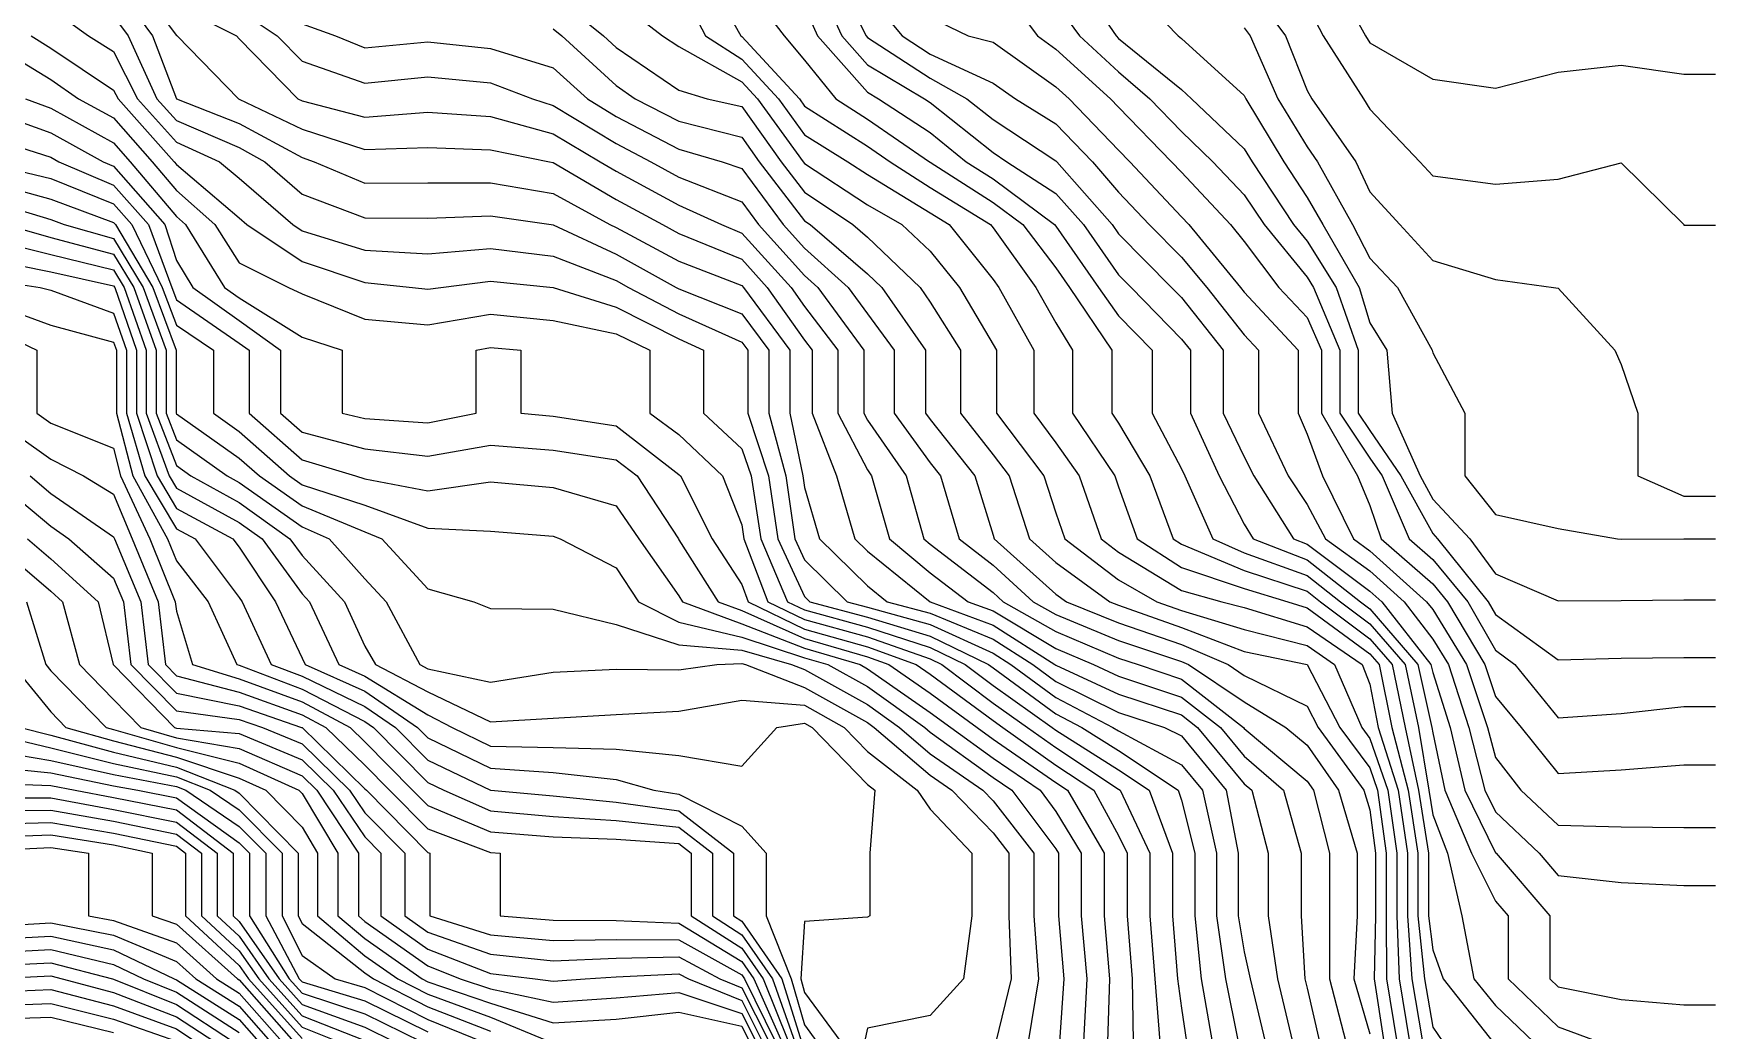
# Model space of a CAD drawing. Header units: metres. Extents: x 549046 to 549770, y 4180130 to 4180826.
# Drawn here: x 549527.7 to 549769.7, y 4180416.5 to 4180559.8 of the extents above; entities that cross this region are included whole.
import ezdxf

# ---------------------------------------------------------------- set-up
doc = ezdxf.new("R2010")
doc.units = ezdxf.units.M
doc.layers.add('CONTOURS', color=7, linetype='Continuous')
doc.layers.add('CONTOURS_INDEX', color=7, linetype='Continuous')

msp = doc.modelspace()

# ---------------------------------------------------------------- linework, layer by layer
at = {"layer": 'CONTOURS'}
for points in [[(549541.46, 4180568.54, 214), (549548.22, 4180559.55, 214), (549548.31, 4180559.5, 214), (549557.14, 4180550.46, 214), (549557.26, 4180550.41, 214), (549566.3, 4180546.1, 214), (549575.34, 4180543.15, 214), (549584.38, 4180543.44, 214), (549593.42, 4180543.14, 214), (549601.92, 4180541.41, 214), (549602.46, 4180541.31, 214), (549611.51, 4180536, 214), (549618.17, 4180532.37, 214), (549620.55, 4180531.1, 214), (549629.59, 4180527.38, 214), (549633.26, 4180523.33, 214), (549638.63, 4180515.72, 214), (549639.72, 4180514.29, 214), (549639.72, 4180505.25, 214), (549643.21, 4180496.21, 214), (549645.85, 4180487.16, 214), (549647.67, 4180485.37, 214), (549656.71, 4180478.12, 214), (549656.71, 4180478.12, 214), (549665.76, 4180474.77, 214), (549674.65, 4180469.08, 214), (549674.8, 4180468.98, 214), (549683.84, 4180464.8, 214), (549692.88, 4180461.84, 214), (549695.19, 4180460.04, 214), (549701.92, 4180451.94, 214), (549703, 4180451, 214), (549705.35, 4180441.96, 214), (549705.35, 4180432.92, 214), (549706.7, 4180423.87, 214), (549708.87, 4180414.83, 214)], [(549624.36, 4180568.54, 198), (549629.44, 4180559.5, 198), (549629.59, 4180559.4, 198), (549637.88, 4180550.46, 198), (549638.63, 4180549.42, 198), (549647.67, 4180543.65, 198), (549650.94, 4180541.41, 198), (549656.71, 4180537.7, 198), (549665.38, 4180532.37, 198), (549665.76, 4180531.9, 198), (549671.94, 4180523.33, 198), (549674.8, 4180518.26, 198), (549677.18, 4180514.29, 198), (549677.18, 4180505.25, 198), (549683.3, 4180496.21, 198), (549683.84, 4180494.67, 198), (549686.51, 4180487.16, 198), (549692.88, 4180483.06, 198), (549701.92, 4180480.01, 198), (549708.2, 4180478.12, 198), (549710.96, 4180477.24, 198), (549720.01, 4180470.62, 198), (549721.34, 4180469.08, 198), (549723.14, 4180460.04, 198), (549725.53, 4180451, 198), (549726.92, 4180441.96, 198), (549726.92, 4180432.92, 198), (549727.85, 4180423.87, 198), (549729.05, 4180416.92, 198), (549730.49, 4180414.83, 198)], [(549639.84, 4180568.54, 192), (549644, 4180559.5, 192), (549647.67, 4180555.36, 192), (549655.9, 4180550.46, 192), (549656.71, 4180549.93, 192), (549665.76, 4180542.72, 192), (549667.73, 4180541.41, 192), (549674.8, 4180536.86, 192), (549678.76, 4180532.37, 192), (549683.84, 4180525.14, 192), (549685.63, 4180523.33, 192), (549692.88, 4180515.89, 192), (549694.16, 4180514.29, 192), (549694.16, 4180505.25, 192), (549698.33, 4180496.21, 192), (549701.92, 4180489.28, 192), (549703.21, 4180487.16, 192), (549710.96, 4180484.16, 192), (549718.65, 4180478.12, 192), (549720.01, 4180477.11, 192), (549726.93, 4180469.08, 192), (549728.94, 4180460.04, 192), (549729.05, 4180459.28, 192), (549730.81, 4180451, 192), (549734.65, 4180441.96, 192), (549738.09, 4180435.03, 192), (549739.91, 4180432.92, 192), (549739.91, 4180423.87, 192), (549747.13, 4180416.99, 192), (549752.98, 4180414.83, 192)], [(549665.76, 4180568.06, 184), (549672.15, 4180559.5, 184), (549674.8, 4180557.6, 184), (549682.67, 4180550.46, 184), (549683.84, 4180549.25, 184), (549691.45, 4180541.41, 184), (549692.88, 4180539.89, 184), (549699.95, 4180532.37, 184), (549701.92, 4180529.94, 184), (549706.92, 4180523.33, 184), (549710.96, 4180518.98, 184), (549713.03, 4180514.29, 184), (549713.03, 4180505.25, 184), (549718.2, 4180496.21, 184), (549720.01, 4180491.97, 184), (549721.64, 4180487.16, 184), (549729.05, 4180480.68, 184), (549731.18, 4180478.12, 184), (549736.54, 4180469.08, 184), (549738.09, 4180464.48, 184), (549741.77, 4180460.04, 184), (549747.13, 4180453.4, 184), (549756.17, 4180453.92, 184), (549765.21, 4180454.64, 184), (549769.73, 4180454.64, 184)], [(549683.84, 4180568.4, 178), (549692.42, 4180559.5, 178), (549692.88, 4180559.13, 178), (549701.92, 4180550.92, 178), (549702.13, 4180550.46, 178), (549707.64, 4180541.41, 178), (549710.96, 4180536.24, 178), (549713.25, 4180532.37, 178), (549718.44, 4180523.33, 178), (549720.01, 4180518.23, 178), (549722.43, 4180514.29, 178), (549723.23, 4180505.25, 178), (549727.22, 4180496.21, 178), (549729.05, 4180492.88, 178), (549734.38, 4180487.16, 178), (549738.09, 4180482.15, 178), (549747.13, 4180478.24, 178), (549756.17, 4180478.28, 178), (549765.21, 4180478.41, 178), (549769.73, 4180478.41, 178)], [(549539.17, 4180567.16, 216), (549544.76, 4180559.5, 216), (549548.2, 4180550.46, 216), (549548.22, 4180550.44, 216), (549557.26, 4180546.93, 216), (549566.3, 4180542.02, 216), (549568.03, 4180541.41, 216), (549575.34, 4180538.31, 216), (549584.38, 4180538.36, 216), (549593.42, 4180538.39, 216), (549602.46, 4180536.82, 216), (549610.6, 4180532.37, 216), (549611.51, 4180531.95, 216), (549620.55, 4180527.11, 216), (549629.59, 4180523.6, 216), (549629.84, 4180523.33, 216), (549636.5, 4180514.29, 216), (549636.5, 4180505.25, 216), (549638.39, 4180496.21, 216), (549638.63, 4180494.53, 216), (549640.8, 4180487.16, 216), (549647.67, 4180480.4, 216), (549650.51, 4180478.12, 216), (549656.71, 4180476.48, 216), (549665.76, 4180472.74, 216), (549671.48, 4180469.08, 216), (549674.8, 4180466.65, 216), (549683.84, 4180462.18, 216), (549690.46, 4180460.04, 216), (549692.88, 4180458.81, 216), (549699.32, 4180451, 216), (549701.04, 4180441.96, 216), (549701.04, 4180432.92, 216), (549701.92, 4180427.74, 216), (549702.76, 4180423.87, 216), (549704.92, 4180414.83, 216)], [(549602.46, 4180565.35, 204), (549609.67, 4180559.5, 204), (549611.51, 4180557.82, 204), (549620.55, 4180551.71, 204), (549624.59, 4180550.46, 204), (549629.59, 4180549.36, 204), (549635.27, 4180541.41, 204), (549638.63, 4180537.03, 204), (549645.57, 4180532.37, 204), (549647.67, 4180530.57, 204), (549655.26, 4180523.33, 204), (549656.71, 4180521.2, 204), (549661.09, 4180514.29, 204), (549661.09, 4180505.25, 204), (549665.76, 4180499.27, 204), (549668.09, 4180496.21, 204), (549670.99, 4180487.16, 204), (549674.8, 4180483.75, 204), (549682.59, 4180478.12, 204), (549683.84, 4180477.62, 204), (549692.88, 4180474.4, 204), (549701.92, 4180470.96, 204), (549710.96, 4180469.09, 204), (549710.98, 4180469.08, 204), (549715.69, 4180460.04, 204), (549720.01, 4180454.21, 204), (549721.12, 4180451, 204), (549722.34, 4180441.96, 204), (549722.34, 4180432.92, 204), (549722.42, 4180423.87, 204), (549723.87, 4180414.83, 204)], [(549629.59, 4180567.41, 196), (549635.7, 4180559.5, 196), (549638.63, 4180556.03, 196), (549643.13, 4180550.46, 196), (549647.67, 4180547.52, 196), (549656.61, 4180541.41, 196), (549656.71, 4180541.35, 196), (549665.76, 4180535.55, 196), (549670.04, 4180532.37, 196), (549674.8, 4180526.13, 196), (549676.75, 4180523.33, 196), (549682.88, 4180514.29, 196), (549682.88, 4180505.25, 196), (549683.84, 4180503.82, 196), (549688.34, 4180496.21, 196), (549691.69, 4180487.16, 196), (549692.88, 4180486.4, 196), (549701.92, 4180482.59, 196), (549710.96, 4180479.65, 196), (549712.91, 4180478.12, 196), (549720.01, 4180472.78, 196), (549723.2, 4180469.08, 196), (549725.07, 4180460.04, 196), (549727.01, 4180451, 196), (549728.45, 4180441.96, 196), (549728.45, 4180432.92, 196), (549729.05, 4180428.06, 196), (549730.54, 4180423.87, 196), (549737.71, 4180414.83, 196)], [(549647.67, 4180565.51, 188), (549652.68, 4180559.5, 188), (549656.71, 4180556.88, 188), (549665.76, 4180552.7, 188), (549669.01, 4180550.46, 188), (549674.8, 4180546.87, 188), (549680.09, 4180541.41, 188), (549683.84, 4180537.03, 188), (549688.21, 4180532.37, 188), (549692.88, 4180527.66, 188), (549696.54, 4180523.33, 188), (549701.92, 4180516.52, 188), (549703.99, 4180514.29, 188), (549703.99, 4180505.25, 188), (549708.23, 4180496.21, 188), (549710.96, 4180492.1, 188), (549713.63, 4180487.16, 188), (549720.01, 4180482.55, 188), (549724.94, 4180478.12, 188), (549729.05, 4180472.75, 188), (549731.31, 4180469.08, 188), (549734.26, 4180460.04, 188), (549736.56, 4180451, 188), (549738.09, 4180447.89, 188), (549744.39, 4180441.96, 188), (549747.13, 4180438.75, 188), (549756.17, 4180437.73, 188), (549765.21, 4180437.3, 188), (549769.73, 4180437.3, 188)], [(549701.92, 4180567.55, 174), (549707.84, 4180559.5, 174), (549710.96, 4180551.66, 174), (549711.67, 4180550.46, 174), (549717.96, 4180541.41, 174), (549720.01, 4180537.07, 174), (549724.31, 4180532.37, 174), (549729.05, 4180527.22, 174), (549738.09, 4180524.48, 174), (549746.43, 4180523.33, 174), (549747.13, 4180523.2, 174), (549755.28, 4180514.29, 174), (549756.17, 4180512.26, 174), (549758.58, 4180505.25, 174), (549758.58, 4180496.21, 174), (549765.21, 4180493.3, 174), (549769.73, 4180493.3, 174)], [(549548.22, 4180563.82, 212), (549556.86, 4180559.5, 212), (549557.26, 4180559.09, 212), (549565.7, 4180550.46, 212), (549566.3, 4180550.17, 212), (549575.34, 4180547.82, 212), (549584.38, 4180548.54, 212), (549593.42, 4180547.92, 212), (549602.46, 4180545.41, 212), (549609.23, 4180541.41, 212), (549611.51, 4180540.07, 212), (549620.55, 4180535.14, 212), (549626.68, 4180532.37, 212), (549629.59, 4180531.15, 212), (549636.69, 4180523.33, 212), (549638.63, 4180520.58, 212), (549643.43, 4180514.29, 212), (549643.43, 4180505.25, 212), (549647.67, 4180497.08, 212), (549648.28, 4180496.21, 212), (549650.85, 4180487.16, 212), (549656.71, 4180482.27, 212), (549662.18, 4180478.12, 212), (549665.76, 4180476.8, 212), (549674.8, 4180471.41, 212), (549680.24, 4180469.08, 212), (549683.84, 4180467.43, 212), (549692.88, 4180464.4, 212), (549698.49, 4180460.04, 212), (549701.92, 4180455.91, 212), (549707.55, 4180451, 212), (549710.12, 4180441.96, 212), (549710.12, 4180432.92, 212), (549710.65, 4180423.87, 212), (549710.96, 4180422.55, 212), (549712.75, 4180414.83, 212)], [(549611.51, 4180564.69, 202), (549618.19, 4180559.5, 202), (549620.55, 4180557.97, 202), (549629.59, 4180552.9, 202), (549631.86, 4180550.46, 202), (549638.44, 4180541.41, 202), (549638.63, 4180541.16, 202), (549647.67, 4180535.23, 202), (549652.63, 4180532.37, 202), (549656.71, 4180528.54, 202), (549660.91, 4180523.33, 202), (549665.76, 4180515.14, 202), (549666.24, 4180514.29, 202), (549666.24, 4180505.25, 202), (549673.07, 4180496.21, 202), (549674.8, 4180490.93, 202), (549676.09, 4180487.16, 202), (549683.84, 4180481.29, 202), (549689.32, 4180478.12, 202), (549692.88, 4180476.85, 202), (549701.92, 4180474.12, 202), (549710.96, 4180471.81, 202), (549714.93, 4180469.08, 202), (549718.83, 4180460.04, 202), (549720.01, 4180458.45, 202), (549722.59, 4180451, 202), (549723.87, 4180441.96, 202), (549723.87, 4180432.92, 202), (549724.23, 4180423.87, 202), (549725.72, 4180414.83, 202)], [(549638.63, 4180563.7, 194), (549640.5, 4180559.5, 194), (549647.67, 4180551.41, 194), (549649.28, 4180550.46, 194), (549656.71, 4180545.63, 194), (549661.91, 4180541.41, 194), (549665.76, 4180538.95, 194), (549674.61, 4180532.37, 194), (549674.8, 4180532.12, 194), (549680.94, 4180523.33, 194), (549683.84, 4180519.22, 194), (549688.65, 4180514.29, 194), (549688.65, 4180505.25, 194), (549692.88, 4180497.25, 194), (549693.35, 4180496.21, 194), (549697.38, 4180487.16, 194), (549701.92, 4180485.16, 194), (549710.96, 4180481.9, 194), (549715.78, 4180478.12, 194), (549720.01, 4180474.95, 194), (549725.07, 4180469.08, 194), (549727.01, 4180460.04, 194), (549728.48, 4180451, 194), (549729.05, 4180447.48, 194), (549731.17, 4180441.96, 194), (549733.26, 4180432.92, 194), (549734.99, 4180423.87, 194), (549738.09, 4180420.04, 194), (549743.54, 4180414.83, 194)], [(549674.8, 4180564.14, 182), (549678.2, 4180559.5, 182), (549683.84, 4180554.33, 182), (549688.32, 4180550.46, 182), (549692.88, 4180545.77, 182), (549697.42, 4180541.41, 182), (549701.92, 4180536.63, 182), (549704.77, 4180532.37, 182), (549710.96, 4180524.79, 182), (549711.88, 4180523.33, 182), (549715.68, 4180514.29, 182), (549715.68, 4180505.25, 182), (549720.01, 4180498.75, 182), (549721.75, 4180496.21, 182), (549725.65, 4180487.16, 182), (549729.05, 4180484.19, 182), (549734.11, 4180478.12, 182), (549738.09, 4180471.17, 182), (549740.87, 4180469.08, 182), (549747.13, 4180461.43, 182), (549756.17, 4180462.04, 182), (549765.21, 4180463.03, 182), (549769.73, 4180463.03, 182)], [(549710.96, 4180563.92, 172), (549713.29, 4180559.5, 172), (549719.08, 4180550.46, 172), (549720.01, 4180548.96, 172), (549727.19, 4180541.41, 172), (549729.05, 4180539.37, 172), (549738.09, 4180538.19, 172), (549747.13, 4180538.89, 172), (549756.17, 4180541.23, 172), (549765.21, 4180532.37, 172), (549765.21, 4180532.28, 172), (549769.73, 4180532.28, 172)], [(549539.17, 4180562.36, 218), (549541.26, 4180559.5, 218), (549545.41, 4180550.46, 218), (549548.22, 4180547.33, 218), (549557.26, 4180543.45, 218), (549560.93, 4180541.41, 218), (549566.3, 4180536.74, 218), (549575.34, 4180533.35, 218), (549584.38, 4180533.28, 218), (549593.42, 4180533.65, 218), (549602.14, 4180532.37, 218), (549602.46, 4180532.33, 218), (549611.51, 4180528.13, 218), (549620.16, 4180523.33, 218), (549620.55, 4180523.13, 218), (549629.59, 4180519.54, 218), (549633.48, 4180514.29, 218), (549633.48, 4180505.25, 218), (549635.91, 4180496.21, 218), (549637.24, 4180487.16, 218), (549638.63, 4180484.16, 218), (549644.76, 4180478.12, 218), (549647.67, 4180477.35, 218), (549656.71, 4180474.83, 218), (549665.76, 4180470.71, 218), (549668.31, 4180469.08, 218), (549674.8, 4180464.33, 218), (549683.02, 4180460.04, 218), (549683.84, 4180459.53, 218), (549692.88, 4180454.67, 218), (549695.91, 4180451, 218), (549697.92, 4180441.96, 218), (549697.92, 4180432.92, 218), (549699.2, 4180423.87, 218), (549701.04, 4180414.83, 218)], [(549566.3, 4180561.25, 208), (549571.11, 4180559.5, 208), (549575.34, 4180557.81, 208), (549584.38, 4180558.66, 208), (549593.42, 4180557.68, 208), (549602.46, 4180554.91, 208), (549607.37, 4180550.46, 208), (549611.51, 4180547.93, 208), (549620.55, 4180543.23, 208), (549626.77, 4180541.41, 208), (549629.59, 4180540.43, 208), (549635.54, 4180532.37, 208), (549638.63, 4180528.96, 208), (549644.92, 4180523.33, 208), (549647.67, 4180519.51, 208), (549651.54, 4180514.29, 208), (549651.54, 4180505.25, 208), (549656.71, 4180498.1, 208), (549658.21, 4180496.21, 208), (549660.87, 4180487.16, 208), (549665.76, 4180483.38, 208), (549671.53, 4180478.12, 208), (549674.8, 4180476.27, 208), (549683.84, 4180472.55, 208), (549692.88, 4180469.51, 208), (549693.88, 4180469.08, 208), (549701.92, 4180463.7, 208), (549707.9, 4180460.04, 208), (549710.96, 4180457.49, 208), (549715.5, 4180451, 208), (549718.16, 4180441.96, 208), (549718.16, 4180432.92, 208), (549717.67, 4180423.87, 208), (549720.01, 4180415.96, 208)], [(549602.46, 4180560.51, 206), (549603.71, 4180559.5, 206), (549611.51, 4180552.37, 206), (549614.27, 4180550.46, 206), (549620.55, 4180547.25, 206), (549629.59, 4180544.93, 206), (549632.11, 4180541.41, 206), (549638.63, 4180532.9, 206), (549639.42, 4180532.37, 206), (549647.67, 4180525.3, 206), (549649.73, 4180523.33, 206), (549656.06, 4180514.29, 206), (549656.06, 4180505.25, 206), (549656.71, 4180504.35, 206), (549663.13, 4180496.21, 206), (549665.76, 4180487.69, 206), (549665.92, 4180487.16, 206), (549674.8, 4180479.21, 206), (549676.31, 4180478.12, 206), (549683.84, 4180475.09, 206), (549692.88, 4180471.96, 206), (549699.59, 4180469.08, 206), (549701.92, 4180467.52, 206), (549710.96, 4180463.1, 206), (549712.56, 4180460.04, 206), (549719.13, 4180451, 206), (549720.01, 4180448.17, 206), (549720.82, 4180441.96, 206), (549720.82, 4180432.92, 206), (549720.6, 4180423.87, 206), (549722.03, 4180414.83, 206)], [(549656.71, 4180562.14, 186), (549662.2, 4180559.5, 186), (549665.76, 4180558.6, 186), (549674.8, 4180552.2, 186), (549676.72, 4180550.46, 186), (549683.84, 4180543.09, 186), (549685.47, 4180541.41, 186), (549692.88, 4180533.5, 186), (549693.94, 4180532.37, 186), (549701.38, 4180523.33, 186), (549701.92, 4180522.65, 186), (549709.7, 4180514.29, 186), (549709.7, 4180505.25, 186), (549710.96, 4180502.24, 186), (549713.2, 4180496.21, 186), (549717.64, 4180487.16, 186), (549720.01, 4180485.45, 186), (549728.17, 4180478.12, 186), (549729.05, 4180476.98, 186), (549733.92, 4180469.08, 186), (549736.94, 4180460.04, 186), (549738.09, 4180455.73, 186), (549741.72, 4180451, 186), (549747.13, 4180445.98, 186), (549756.17, 4180445.75, 186), (549765.21, 4180445.63, 186), (549769.73, 4180445.63, 186)], [(549701.92, 4180560.67, 176), (549702.78, 4180559.5, 176), (549706.77, 4180550.46, 176), (549710.96, 4180543.53, 176), (549712.48, 4180541.41, 176), (549717.48, 4180532.37, 176), (549720.01, 4180527.54, 176), (549723.98, 4180523.33, 176), (549728.96, 4180514.29, 176), (549729.05, 4180513.93, 176), (549733.69, 4180505.25, 176), (549733.69, 4180496.21, 176), (549738.09, 4180490.67, 176), (549747.13, 4180488.63, 176), (549755.65, 4180487.16, 176), (549756.17, 4180487.12, 176), (549765.21, 4180487.15, 176), (549769.73, 4180487.15, 176)], [(549521.09, 4180558.75, 224), (549530.13, 4180553.23, 224), (549534.14, 4180550.46, 224), (549539.17, 4180547.7, 224), (549544.73, 4180541.41, 224), (549548.22, 4180537.28, 224), (549553.74, 4180532.37, 224), (549557.26, 4180526.89, 224), (549564.36, 4180523.33, 224), (549566.3, 4180522.41, 224), (549575.34, 4180518.77, 224), (549584.38, 4180517.94, 224), (549593.42, 4180519.47, 224), (549602.46, 4180518.59, 224), (549611.51, 4180516.66, 224), (549616.35, 4180514.29, 224), (549616.35, 4180505.25, 224), (549620.55, 4180502.16, 224), (549626.84, 4180496.21, 224), (549629.59, 4180489.18, 224), (549629.91, 4180487.16, 224), (549633.36, 4180478.12, 224), (549638.63, 4180475.57, 224), (549647.67, 4180473.05, 224), (549656.71, 4180469.9, 224), (549658.38, 4180469.08, 224), (549665.76, 4180463.55, 224), (549670.7, 4180460.04, 224), (549674.8, 4180457.13, 224), (549683.84, 4180451.14, 224), (549684.06, 4180451, 224), (549688.33, 4180441.96, 224), (549688.33, 4180432.92, 224), (549689.05, 4180423.87, 224), (549689.78, 4180414.83, 224)], [(549527.3, 4180559.5, 222), (549530.13, 4180557.73, 222), (549539.17, 4180551.72, 222), (549539.81, 4180550.46, 222), (549547.9, 4180541.41, 222), (549548.22, 4180541.03, 222), (549557.26, 4180533.32, 222), (549558.36, 4180532.37, 222), (549566.3, 4180527.08, 222), (549575.34, 4180524.06, 222), (549582.2, 4180523.33, 222), (549584.38, 4180523.07, 222), (549586.29, 4180523.33, 222), (549593.42, 4180524.22, 222), (549602.46, 4180523.33, 222), (549602.46, 4180523.33, 222), (549611.51, 4180520.49, 222), (549620.55, 4180515.95, 222), (549624.1, 4180514.29, 222), (549624.1, 4180505.25, 222), (549629.59, 4180500.12, 222), (549630.94, 4180496.21, 222), (549632.35, 4180487.16, 222), (549636.19, 4180478.12, 222), (549638.63, 4180476.94, 222), (549647.67, 4180474.48, 222), (549656.71, 4180471.54, 222), (549661.74, 4180469.08, 222), (549665.76, 4180466.07, 222), (549674.25, 4180460.04, 222), (549674.8, 4180459.65, 222), (549683.84, 4180453.94, 222), (549688.23, 4180451, 222), (549691.61, 4180441.96, 222), (549691.61, 4180432.92, 222), (549692.32, 4180423.87, 222), (549692.88, 4180419.65, 222), (549693.61, 4180414.83, 222)], [(549521.09, 4180548.81, 228), (549530.13, 4180545.58, 228), (549537.65, 4180541.41, 228), (549539.17, 4180540.76, 228), (549546.56, 4180532.37, 228), (549548.22, 4180527.18, 228), (549550.57, 4180523.33, 228), (549557.26, 4180518.58, 228), (549563.18, 4180514.29, 228), (549563.18, 4180505.25, 228), (549566.3, 4180502.49, 228), (549575.34, 4180500.12, 228), (549584.38, 4180499.07, 228), (549593.42, 4180500.64, 228), (549602.46, 4180499.92, 228), (549611.51, 4180498.54, 228), (549614.52, 4180496.21, 228), (549620.46, 4180487.16, 228), (549620.55, 4180487.04, 228), (549626.17, 4180478.12, 228), (549629.59, 4180476.84, 228), (549638.63, 4180472.82, 228), (549647.67, 4180470.19, 228), (549650.74, 4180469.08, 228), (549656.71, 4180464.95, 228), (549663.47, 4180460.04, 228), (549665.76, 4180458.37, 228), (549674.8, 4180452.1, 228), (549676.46, 4180451, 228), (549681.76, 4180441.96, 228), (549681.76, 4180432.92, 228), (549682.51, 4180423.87, 228), (549682.24, 4180414.83, 228)], [(549526.51, 4180550.46, 226), (549530.13, 4180549.1, 226), (549539.17, 4180544.13, 226), (549541.57, 4180541.41, 226), (549548.22, 4180533.53, 226), (549549.51, 4180532.37, 226), (549555.15, 4180523.33, 226), (549557.26, 4180521.84, 226), (549566.3, 4180516.19, 226), (549572.05, 4180514.29, 226), (549572.05, 4180505.25, 226), (549575.34, 4180504.48, 226), (549584.38, 4180503.86, 226), (549591.35, 4180505.25, 226), (549591.35, 4180514.29, 226), (549593.42, 4180514.7, 226), (549597.8, 4180514.29, 226), (549597.8, 4180505.25, 226), (549602.46, 4180504.8, 226), (549611.51, 4180503.41, 226), (549620.55, 4180496.43, 226), (549620.79, 4180496.21, 226), (549625.35, 4180487.16, 226), (549629.59, 4180480.59, 226), (549630.52, 4180478.12, 226), (549638.63, 4180474.19, 226), (549647.67, 4180471.62, 226), (549654.71, 4180469.08, 226), (549656.71, 4180467.7, 226), (549665.76, 4180461.04, 226), (549667.16, 4180460.04, 226), (549674.8, 4180454.62, 226), (549680.25, 4180451, 226), (549683.84, 4180444.48, 226), (549685.05, 4180441.96, 226), (549685.05, 4180432.92, 226), (549685.78, 4180423.87, 226), (549685.92, 4180414.83, 226)], [(549521.09, 4180541.17, 232), (549530.13, 4180539, 232), (549539.17, 4180535.36, 232), (549541.8, 4180532.37, 232), (549546.18, 4180523.33, 232), (549548.22, 4180517.88, 232), (549553.53, 4180514.29, 232), (549553.53, 4180505.25, 232), (549557.26, 4180502.62, 232), (549564.48, 4180496.21, 232), (549566.3, 4180494.93, 232), (549575.34, 4180491.99, 232), (549584.38, 4180488.7, 232), (549593.42, 4180488.27, 232), (549602.46, 4180487.54, 232), (549603.47, 4180487.16, 232), (549611.51, 4180482.98, 232), (549614.71, 4180478.12, 232), (549620.55, 4180475.2, 232), (549629.59, 4180473.04, 232), (549638.63, 4180470.07, 232), (549641.97, 4180469.08, 232), (549647.67, 4180465.91, 232), (549655.93, 4180460.04, 232), (549656.71, 4180459.37, 232), (549665.76, 4180452.85, 232), (549668.47, 4180451, 232), (549674.8, 4180442.57, 232), (549675.17, 4180441.96, 232), (549675.17, 4180432.92, 232), (549675.97, 4180423.87, 232), (549675.32, 4180414.83, 232)], [(549521.09, 4180538.5, 234), (549530.13, 4180536.04, 234), (549539.17, 4180532.65, 234), (549539.42, 4180532.37, 234), (549544.81, 4180523.33, 234), (549548.18, 4180514.29, 234), (549548.18, 4180505.25, 234), (549548.22, 4180505.16, 234), (549557.26, 4180498.78, 234), (549560.16, 4180496.21, 234), (549566.3, 4180491.9, 234), (549575.34, 4180488.17, 234), (549577.77, 4180487.16, 234), (549584.38, 4180479.99, 234), (549591.04, 4180478.12, 234), (549593.42, 4180477.17, 234), (549602.46, 4180477.07, 234), (549611.51, 4180474.85, 234), (549620.55, 4180471.94, 234), (549629.59, 4180471.14, 234), (549636.76, 4180469.08, 234), (549638.63, 4180468.36, 234), (549647.67, 4180463.33, 234), (549652.29, 4180460.04, 234), (549656.71, 4180456.26, 234), (549664.29, 4180451, 234), (549665.76, 4180449.49, 234), (549671.63, 4180441.96, 234), (549671.63, 4180432.92, 234), (549672.29, 4180423.87, 234), (549670.82, 4180414.83, 234)], [(549521.09, 4180535.83, 236), (549530.13, 4180533.08, 236), (549532.04, 4180532.37, 236), (549539.17, 4180530.35, 236), (549543.44, 4180523.33, 236), (549546.75, 4180514.29, 236), (549546.75, 4180505.25, 236), (549548.22, 4180501.43, 236), (549555.53, 4180496.21, 236), (549557.26, 4180495.26, 236), (549566.3, 4180488.87, 236), (549570.21, 4180487.16, 236), (549575.34, 4180481.41, 236), (549578.42, 4180478.12, 236), (549583.23, 4180469.08, 236), (549584.38, 4180468.48, 236), (549593.42, 4180466.57, 236), (549602.46, 4180468, 236), (549611.51, 4180468.41, 236), (549620.55, 4180468.33, 236), (549626.01, 4180469.08, 236), (549629.59, 4180469.24, 236), (549630.14, 4180469.08, 236), (549638.63, 4180465.79, 236), (549647.67, 4180460.74, 236), (549648.66, 4180460.04, 236), (549656.71, 4180453.16, 236), (549659.83, 4180451, 236), (549665.76, 4180444.9, 236), (549668.05, 4180441.96, 236), (549668.05, 4180432.92, 236), (549668.38, 4180423.87, 236), (549666.14, 4180414.83, 236)], [(549523.6, 4180532.37, 238), (549530.13, 4180530.5, 238), (549539.17, 4180528.09, 238), (549542.07, 4180523.33, 238), (549545.31, 4180514.29, 238), (549545.31, 4180505.25, 238), (549548.22, 4180497.7, 238), (549550.31, 4180496.21, 238), (549557.26, 4180492.4, 238), (549564.56, 4180487.16, 238), (549566.3, 4180484.76, 238), (549572.41, 4180478.12, 238), (549575.34, 4180471.71, 238), (549576.85, 4180469.08, 238), (549584.38, 4180465.16, 238), (549593.42, 4180460.86, 238), (549602.46, 4180461.35, 238), (549611.51, 4180461.88, 238), (549620.55, 4180462.39, 238), (549629.59, 4180463.95, 238), (549638.63, 4180463.22, 238), (549644.33, 4180460.04, 238), (549647.67, 4180456.58, 238), (549654.86, 4180451, 238), (549656.71, 4180448.28, 238), (549662.7, 4180441.96, 238), (549662.7, 4180432.92, 238), (549661.5, 4180423.87, 238), (549656.71, 4180418.58, 238), (549647.67, 4180416.78, 238), (549647.28, 4180414.83, 238)], [(549521.09, 4180527.4, 242), (549530.13, 4180525.59, 242), (549539.17, 4180523.58, 242), (549539.33, 4180523.33, 242), (549542.45, 4180514.29, 242), (549542.45, 4180505.25, 242), (549545.42, 4180496.21, 242), (549548.22, 4180491.54, 242), (549556.34, 4180487.16, 242), (549557.26, 4180485.95, 242), (549562.49, 4180478.12, 242), (549566.3, 4180469.98, 242), (549566.73, 4180469.08, 242), (549575.34, 4180465.24, 242), (549582.93, 4180460.04, 242), (549584.38, 4180458.56, 242), (549593.42, 4180454.17, 242), (549602.46, 4180453.58, 242), (549611.51, 4180452.57, 242), (549616.91, 4180451, 242), (549620.55, 4180450.42, 242), (549629.59, 4180445.82, 242), (549633.09, 4180441.96, 242), (549633.09, 4180432.92, 242), (549636.72, 4180423.87, 242), (549638.63, 4180417.24, 242), (549640.4, 4180414.83, 242)], [(549521.09, 4180524.49, 244), (549528.59, 4180523.33, 244), (549530.13, 4180522.92, 244), (549539.17, 4180519.63, 244), (549541.01, 4180514.29, 244), (549541.01, 4180505.25, 244), (549543.67, 4180496.21, 244), (549548.22, 4180488.62, 244), (549550.92, 4180487.16, 244), (549557.26, 4180478.74, 244), (549557.67, 4180478.12, 244), (549561.87, 4180469.08, 244), (549566.3, 4180467.4, 244), (549575.34, 4180463.06, 244), (549579.75, 4180460.04, 244), (549584.38, 4180455.33, 244), (549593.42, 4180451, 244), (549593.49, 4180451, 244), (549602.46, 4180450.18, 244), (549611.51, 4180449.3, 244), (549620.55, 4180448.06, 244), (549628.39, 4180441.96, 244), (549628.39, 4180432.92, 244), (549629.59, 4180432.16, 244), (549635.38, 4180423.87, 244), (549638.18, 4180414.83, 244)], [(549521.09, 4180521.2, 246), (549530.13, 4180517.91, 246), (549539.17, 4180515.47, 246), (549539.58, 4180514.29, 246), (549539.58, 4180505.25, 246), (549541.92, 4180496.21, 246), (549546.94, 4180487.16, 246), (549548.22, 4180484.01, 246), (549552.79, 4180478.12, 246), (549556.93, 4180469.08, 246), (549557.26, 4180468.98, 246), (549566.3, 4180465.55, 246), (549575.34, 4180460.89, 246), (549576.58, 4180460.04, 246), (549584.38, 4180452.11, 246), (549586.69, 4180451, 246), (549593.42, 4180448.02, 246), (549602.46, 4180447.24, 246), (549611.51, 4180446.63, 246), (549620.55, 4180445.7, 246), (549625.36, 4180441.96, 246), (549625.36, 4180432.92, 246), (549629.59, 4180430.23, 246), (549634.03, 4180423.87, 246), (549637.25, 4180414.83, 246)], [(549521.09, 4180517.66, 248), (549528.1, 4180514.29, 248), (549528.1, 4180505.25, 248), (549530.13, 4180503.82, 248), (549539.17, 4180500.21, 248), (549540.17, 4180496.21, 248), (549544.39, 4180487.16, 248), (549548.05, 4180478.12, 248), (549548.22, 4180476.76, 248), (549550.55, 4180469.08, 248), (549557.26, 4180467.04, 248), (549566.3, 4180463.71, 248), (549573.21, 4180460.04, 248), (549575.34, 4180457.98, 248), (549582.2, 4180451, 248), (549584.38, 4180448.79, 248), (549593.42, 4180445.04, 248), (549602.46, 4180444.31, 248), (549611.51, 4180443.96, 248), (549620.55, 4180443.33, 248), (549622.32, 4180441.96, 248), (549622.32, 4180432.92, 248), (549629.59, 4180428.31, 248), (549632.69, 4180423.87, 248), (549636.31, 4180414.83, 248)], [(549521.47, 4180496.21, 254), (549530.13, 4180488.98, 254), (549532.72, 4180487.16, 254), (549539.17, 4180481.5, 254), (549540.59, 4180478.12, 254), (549541.64, 4180469.08, 254), (549548.22, 4180462.42, 254), (549557.26, 4180461.2, 254), (549560.61, 4180460.04, 254), (549566.3, 4180457.7, 254), (549573.14, 4180451, 254), (549575.34, 4180447.77, 254), (549581.08, 4180441.96, 254), (549581.08, 4180432.92, 254), (549584.38, 4180430.58, 254), (549593.42, 4180427.44, 254), (549602.46, 4180426.47, 254), (549611.51, 4180426.86, 254), (549620.55, 4180427.03, 254), (549626.43, 4180423.87, 254), (549629.59, 4180422.59, 254), (549633.52, 4180414.83, 254)], [(549527.14, 4180496.21, 252), (549530.13, 4180493.71, 252), (549539.17, 4180487.44, 252), (549539.29, 4180487.16, 252), (549543.08, 4180478.12, 252), (549544.13, 4180469.08, 252), (549548.22, 4180464.95, 252), (549557.26, 4180463.15, 252), (549566.23, 4180460.04, 252), (549566.3, 4180460.01, 252), (549575.34, 4180451.23, 252), (549575.57, 4180451, 252), (549584.38, 4180442.07, 252), (549584.68, 4180441.96, 252), (549584.68, 4180432.92, 252), (549593.42, 4180430.23, 252), (549602.46, 4180429.4, 252), (549611.51, 4180429.55, 252), (549620.55, 4180429.47, 252), (549629.59, 4180424.45, 252), (549630, 4180423.87, 252), (549634.45, 4180414.83, 252)], [(549521.31, 4180487.16, 258), (549530.13, 4180479.66, 258), (549531.83, 4180478.12, 258), (549534.25, 4180469.08, 258), (549539.17, 4180464.07, 258), (549543.1, 4180460.04, 258), (549548.22, 4180458.55, 258), (549557.26, 4180457.03, 258), (549566.3, 4180453.08, 258), (549568.42, 4180451, 258), (549574.4, 4180441.96, 258), (549574.4, 4180432.92, 258), (549575.34, 4180432.13, 258), (549584.38, 4180425.75, 258), (549589.06, 4180423.87, 258), (549593.42, 4180422.42, 258), (549602.46, 4180420.54, 258), (549611.51, 4180421.15, 258), (549620.55, 4180421.91, 258), (549629.59, 4180418.9, 258), (549631.65, 4180414.83, 258)], [(549526.77, 4180487.16, 256), (549530.13, 4180484.3, 256), (549536.97, 4180478.12, 256), (549539.11, 4180469.08, 256), (549539.17, 4180469.02, 256), (549547.92, 4180460.04, 256), (549548.22, 4180459.95, 256), (549557.26, 4180459.17, 256), (549566.3, 4180455.39, 256), (549570.78, 4180451, 256), (549575.34, 4180444.31, 256), (549577.66, 4180441.96, 256), (549577.66, 4180432.92, 256), (549584.38, 4180428.16, 256), (549593.42, 4180424.65, 256), (549599.84, 4180423.87, 256), (549602.46, 4180423.53, 256), (549607.06, 4180423.87, 256), (549611.51, 4180424.17, 256), (549620.55, 4180424.6, 256), (549621.9, 4180423.87, 256), (549629.59, 4180420.74, 256), (549632.58, 4180414.83, 256)], [(549524.56, 4180469.08, 262), (549530.13, 4180462.27, 262), (549532.31, 4180460.04, 262), (549539.17, 4180458.12, 262), (549548.22, 4180455.74, 262), (549557.26, 4180452.74, 262), (549561.1, 4180451, 262), (549566.3, 4180445.67, 262), (549568.54, 4180441.96, 262), (549568.54, 4180432.92, 262), (549575.34, 4180427.2, 262), (549580.08, 4180423.87, 262), (549584.38, 4180421.66, 262), (549593.42, 4180418.37, 262), (549602.01, 4180414.83, 262)], [(549521.09, 4180459.24, 266), (549530.13, 4180457.11, 266), (549539.17, 4180454.87, 266), (549548.22, 4180452.94, 266), (549553.08, 4180451, 266), (549557.26, 4180448.18, 266), (549563.41, 4180441.96, 266), (549563.41, 4180432.92, 266), (549566.3, 4180427.23, 266), (549571.07, 4180423.87, 266), (549575.34, 4180422.63, 266), (549584.38, 4180418.05, 266), (549592.31, 4180414.83, 266)], [(549525.77, 4180460.04, 264), (549530.13, 4180458.91, 264), (549539.17, 4180456.5, 264), (549548.22, 4180454.34, 264), (549556.6, 4180451, 264), (549557.26, 4180450.56, 264), (549565.75, 4180441.96, 264), (549565.75, 4180432.92, 264), (549566.3, 4180431.84, 264), (549575.34, 4180424.73, 264), (549576.56, 4180423.87, 264), (549584.38, 4180419.85, 264), (549593.42, 4180416.35, 264)], [(549521.09, 4180456.84, 268), (549530.13, 4180455.3, 268), (549539.17, 4180453.25, 268), (549548.22, 4180451.53, 268), (549549.55, 4180451, 268), (549557.26, 4180445.81, 268), (549561.06, 4180441.96, 268), (549561.06, 4180432.92, 268), (549565.9, 4180423.87, 268), (549566.3, 4180423.43, 268), (549575.34, 4180420.73, 268), (549584.38, 4180416.24, 268)], [(549521.09, 4180452.03, 272), (549530.13, 4180451.69, 272), (549533.62, 4180451, 272), (549539.17, 4180449.96, 272), (549548.22, 4180448.17, 272), (549556.39, 4180441.96, 272), (549556.39, 4180432.92, 272), (549557.26, 4180432.12, 272), (549562.98, 4180423.87, 272), (549566.3, 4180420.18, 272), (549575.34, 4180416.92, 272), (549579.62, 4180414.83, 272)], [(549521.09, 4180449.92, 274), (549530.13, 4180449.9, 274), (549539.17, 4180448.25, 274), (549548.22, 4180446.43, 274), (549554.1, 4180441.96, 274), (549554.1, 4180432.92, 274), (549557.26, 4180430.01, 274), (549561.52, 4180423.87, 274), (549566.3, 4180418.55, 274), (549575.34, 4180415.01, 274)], [(549521.09, 4180448.03, 276), (549530.13, 4180448.12, 276), (549539.17, 4180446.54, 276), (549548.22, 4180444.69, 276), (549551.81, 4180441.96, 276), (549551.81, 4180432.92, 276), (549557.26, 4180427.91, 276), (549560.06, 4180423.87, 276), (549566.3, 4180416.93, 276), (549571.61, 4180414.83, 276)], [(549521.09, 4180446.13, 278), (549530.13, 4180446.35, 278), (549539.17, 4180444.84, 278), (549548.22, 4180442.94, 278), (549549.51, 4180441.96, 278), (549549.51, 4180432.92, 278), (549557.26, 4180425.8, 278), (549558.6, 4180423.87, 278), (549566.3, 4180415.3, 278)], [(549521.09, 4180442.35, 282), (549530.13, 4180442.79, 282), (549535.56, 4180441.96, 282), (549535.56, 4180432.92, 282), (549539.17, 4180432.25, 282), (549548.22, 4180429.05, 282), (549554, 4180423.87, 282), (549557.26, 4180421.82, 282), (549563.44, 4180414.83, 282)], [(549521.09, 4180431.42, 284), (549530.13, 4180431.91, 284), (549539.17, 4180430.14, 284), (549548.22, 4180426.36, 284), (549550.99, 4180423.87, 284), (549557.26, 4180419.93, 284), (549561.76, 4180414.83, 284)], [(549521.09, 4180429.53, 286), (549530.13, 4180430.01, 286), (549539.17, 4180428.04, 286), (549547.88, 4180423.87, 286), (549548.22, 4180423.74, 286), (549557.26, 4180418.04, 286), (549560.09, 4180414.83, 286)], [(549521.09, 4180427.64, 288), (549530.13, 4180428.11, 288), (549539.17, 4180425.93, 288), (549543.47, 4180423.87, 288), (549548.22, 4180421.97, 288), (549557.26, 4180416.15, 288)], [(549521.26, 4180423.87, 292), (549530.13, 4180424.3, 292), (549531.76, 4180423.87, 292), (549539.17, 4180421.91, 292), (549548.22, 4180418.43, 292), (549553.73, 4180414.83, 292)], [(549521.09, 4180421.94, 294), (549530.13, 4180422.33, 294), (549539.17, 4180420, 294), (549548.22, 4180416.67, 294), (549551.02, 4180414.83, 294)], [(549521.09, 4180420.01, 296), (549530.13, 4180420.35, 296), (549539.17, 4180418.08, 296), (549548.22, 4180414.9, 296)], [(549521.09, 4180418.08, 298), (549530.13, 4180418.36, 298), (549539.17, 4180416.17, 298)]]:
    msp.add_polyline3d(points, dxfattribs=at)
at = {"layer": 'CONTOURS_INDEX'}
for points in [[(549643, 4180568.54, 190), (549647.5, 4180559.5, 190), (549647.67, 4180559.3, 190), (549656.71, 4180553.45, 190), (549662.01, 4180550.46, 190), (549665.76, 4180547.5, 190), (549674.8, 4180541.56, 190), (549674.94, 4180541.41, 190), (549682.9, 4180532.37, 190), (549683.84, 4180531.03, 190), (549691.45, 4180523.33, 190), (549692.88, 4180521.87, 190), (549698.9, 4180514.29, 190), (549698.9, 4180505.25, 190), (549701.92, 4180498.94, 190), (549703.29, 4180496.21, 190), (549709.02, 4180487.16, 190), (549710.96, 4180486.41, 190), (549720.01, 4180479.66, 190), (549721.72, 4180478.12, 190), (549728.8, 4180469.08, 190), (549729.05, 4180467.96, 190), (549731.58, 4180460.04, 190), (549733.69, 4180451, 190), (549738.09, 4180442.02, 190), (549738.16, 4180441.96, 190), (549745.93, 4180432.92, 190), (549745.93, 4180423.87, 190), (549747.13, 4180422.73, 190), (549756.17, 4180420.9, 190), (549765.21, 4180420.16, 190), (549769.73, 4180420.16, 190)], [(549677.29, 4180568.54, 180), (549683.46, 4180559.5, 180), (549683.84, 4180559.15, 180), (549692.88, 4180551.78, 180), (549694.32, 4180550.46, 180), (549701.92, 4180543.26, 180), (549703.05, 4180541.41, 180), (549709.01, 4180532.37, 180), (549710.96, 4180529.98, 180), (549715.16, 4180523.33, 180), (549718.33, 4180514.29, 180), (549718.33, 4180505.25, 180), (549720.01, 4180502.74, 180), (549724.48, 4180496.21, 180), (549729.05, 4180487.93, 180), (549729.76, 4180487.16, 180), (549737.05, 4180478.12, 180), (549738.09, 4180476.3, 180), (549747.13, 4180469.77, 180), (549756.17, 4180470, 180), (549765.21, 4180470.09, 180), (549769.73, 4180470.09, 180)], [(549714.39, 4180568.54, 170), (549719.37, 4180559.5, 170), (549720.01, 4180558.53, 170), (549729.05, 4180553.27, 170), (549738.09, 4180551.99, 170), (549747.13, 4180554.3, 170), (549756.17, 4180555.29, 170), (549765.21, 4180554, 170), (549769.73, 4180554, 170)], [(549620.55, 4180566.88, 200), (549624.38, 4180559.5, 200), (549629.59, 4180556.15, 200), (549634.87, 4180550.46, 200), (549638.63, 4180545.29, 200), (549644.86, 4180541.41, 200), (549647.67, 4180539.58, 200), (549656.71, 4180534.05, 200), (549659.44, 4180532.37, 200), (549665.76, 4180524.46, 200), (549666.57, 4180523.33, 200), (549671.65, 4180514.29, 200), (549671.65, 4180505.25, 200), (549674.8, 4180500.99, 200), (549678.16, 4180496.21, 200), (549681.31, 4180487.16, 200), (549683.84, 4180485.25, 200), (549692.88, 4180479.72, 200), (549698.7, 4180478.12, 200), (549701.92, 4180477.29, 200), (549710.96, 4180474.53, 200), (549718.87, 4180469.08, 200), (549720.01, 4180466.24, 200), (549721.21, 4180460.04, 200), (549724.06, 4180451, 200), (549725.4, 4180441.96, 200), (549725.4, 4180432.92, 200), (549726.04, 4180423.87, 200), (549727.57, 4180414.83, 200)], [(549530.13, 4180563.39, 220), (549535.57, 4180559.5, 220), (549539.17, 4180557.26, 220), (549542.61, 4180550.46, 220), (549548.22, 4180544.21, 220), (549554.4, 4180541.41, 220), (549557.26, 4180539.04, 220), (549564.96, 4180532.37, 220), (549566.3, 4180531.48, 220), (549575.34, 4180528.68, 220), (549584.38, 4180528.18, 220), (549593.42, 4180528.93, 220), (549602.46, 4180527.83, 220), (549611.51, 4180524.31, 220), (549613.27, 4180523.33, 220), (549620.55, 4180519.54, 220), (549629.59, 4180515.46, 220), (549630.46, 4180514.29, 220), (549630.46, 4180505.25, 220), (549633.42, 4180496.21, 220), (549634.8, 4180487.16, 220), (549638.63, 4180478.87, 220), (549639.39, 4180478.12, 220), (549647.67, 4180475.92, 220), (549656.71, 4180473.19, 220), (549665.1, 4180469.08, 220), (549665.76, 4180468.59, 220), (549674.8, 4180462, 220), (549678.56, 4180460.04, 220), (549683.84, 4180456.73, 220), (549692.41, 4180451, 220), (549692.88, 4180449.59, 220), (549694.8, 4180441.96, 220), (549694.8, 4180432.92, 220), (549695.74, 4180423.87, 220), (549697.32, 4180414.83, 220)], [(549557.26, 4180563.14, 210), (549562.72, 4180559.5, 210), (549566.3, 4180555.86, 210), (549575.34, 4180552.69, 210), (549584.38, 4180553.61, 210), (549593.42, 4180552.76, 210), (549599.46, 4180550.46, 210), (549602.46, 4180549.5, 210), (549611.51, 4180544.03, 210), (549616.49, 4180541.41, 210), (549620.55, 4180539.2, 210), (549629.59, 4180535.62, 210), (549631.99, 4180532.37, 210), (549638.63, 4180525.03, 210), (549640.54, 4180523.33, 210), (549647.14, 4180514.29, 210), (549647.14, 4180505.25, 210), (549647.67, 4180504.23, 210), (549653.25, 4180496.21, 210), (549655.82, 4180487.16, 210), (549656.71, 4180486.42, 210), (549665.76, 4180479.47, 210), (549667.24, 4180478.12, 210), (549674.8, 4180473.84, 210), (549683.84, 4180470.02, 210), (549686.64, 4180469.08, 210), (549692.88, 4180466.97, 210), (549701.79, 4180460.04, 210), (549701.92, 4180459.88, 210), (549710.96, 4180452.29, 210), (549711.87, 4180451, 210), (549714.21, 4180441.96, 210), (549714.21, 4180432.92, 210), (549714.18, 4180423.87, 210), (549716.56, 4180414.83, 210)], [(549521.09, 4180544.93, 230), (549530.13, 4180542.06, 230), (549531.3, 4180541.41, 230), (549539.17, 4180538.06, 230), (549544.18, 4180532.37, 230), (549547.55, 4180523.33, 230), (549548.22, 4180521.55, 230), (549557.26, 4180515.32, 230), (549558.68, 4180514.29, 230), (549558.68, 4180505.25, 230), (549566.3, 4180498.51, 230), (549573.97, 4180496.21, 230), (549575.34, 4180495.81, 230), (549584.38, 4180494.05, 230), (549593.42, 4180495.35, 230), (549602.46, 4180494.53, 230), (549611.51, 4180491.92, 230), (549614.78, 4180487.16, 230), (549620.55, 4180478.97, 230), (549621.08, 4180478.12, 230), (549629.59, 4180474.94, 230), (549638.63, 4180471.44, 230), (549646.62, 4180469.08, 230), (549647.67, 4180468.49, 230), (549656.71, 4180462.19, 230), (549659.68, 4180460.04, 230), (549665.76, 4180455.61, 230), (549672.52, 4180451, 230), (549674.8, 4180447.97, 230), (549678.46, 4180441.96, 230), (549678.46, 4180432.92, 230), (549679.24, 4180423.87, 230), (549678.78, 4180414.83, 230)], [(549521.09, 4180530.31, 240), (549530.13, 4180528.05, 240), (549539.17, 4180525.84, 240), (549540.7, 4180523.33, 240), (549543.88, 4180514.29, 240), (549543.88, 4180505.25, 240), (549547.17, 4180496.21, 240), (549548.22, 4180494.46, 240), (549557.26, 4180489.54, 240), (549560.57, 4180487.16, 240), (549566.3, 4180479.27, 240), (549567.35, 4180478.12, 240), (549571.61, 4180469.08, 240), (549575.34, 4180467.42, 240), (549584.38, 4180461.84, 240), (549587.89, 4180460.04, 240), (549593.42, 4180457.33, 240), (549602.46, 4180457.16, 240), (549611.51, 4180456.92, 240), (549620.55, 4180456.02, 240), (549629.59, 4180454.49, 240), (549634.62, 4180460.04, 240), (549638.63, 4180460.65, 240), (549639.73, 4180460.04, 240), (549647.67, 4180451.82, 240), (549648.73, 4180451, 240), (549648.02, 4180441.96, 240), (549648.02, 4180432.92, 240), (549647.67, 4180432.74, 240), (549638.63, 4180432.11, 240), (549638.07, 4180423.87, 240), (549638.63, 4180421.92, 240), (549643.84, 4180414.83, 240)], [(549521.09, 4180505.04, 250), (549530.13, 4180498.65, 250), (549534.86, 4180496.21, 250), (549539.17, 4180493.57, 250), (549541.84, 4180487.16, 250), (549545.57, 4180478.12, 250), (549546.63, 4180469.08, 250), (549548.22, 4180467.48, 250), (549557.26, 4180465.09, 250), (549566.3, 4180461.86, 250), (549569.74, 4180460.04, 250), (549575.34, 4180454.6, 250), (549578.89, 4180451, 250), (549584.38, 4180445.43, 250), (549593.42, 4180442.06, 250), (549594.81, 4180441.96, 250), (549594.81, 4180432.92, 250), (549602.46, 4180432.33, 250), (549611.51, 4180432.25, 250), (549620.55, 4180431.9, 250), (549629.59, 4180426.38, 250), (549631.34, 4180423.87, 250), (549635.38, 4180414.83, 250)], [(549526.63, 4180478.12, 260), (549529.4, 4180469.08, 260), (549530.13, 4180468.18, 260), (549538.09, 4180460.04, 260), (549539.17, 4180459.74, 260), (549548.22, 4180457.15, 260), (549557.26, 4180454.89, 260), (549565.83, 4180451, 260), (549566.3, 4180450.52, 260), (549571.47, 4180441.96, 260), (549571.47, 4180432.92, 260), (549575.34, 4180429.66, 260), (549583.59, 4180423.87, 260), (549584.38, 4180423.47, 260), (549593.42, 4180420.39, 260), (549602.46, 4180417.55, 260), (549611.51, 4180418.09, 260), (549620.55, 4180419.1, 260), (549629.59, 4180417.06, 260), (549630.72, 4180414.83, 260)], [(549521.09, 4180454.43, 270), (549530.13, 4180453.49, 270), (549539.17, 4180451.63, 270), (549542.67, 4180451, 270), (549548.22, 4180449.92, 270), (549557.26, 4180443.43, 270), (549558.72, 4180441.96, 270), (549558.72, 4180432.92, 270), (549564.44, 4180423.87, 270), (549566.3, 4180421.81, 270), (549575.34, 4180418.82, 270), (549583.53, 4180414.83, 270)], [(549521.09, 4180444.24, 280), (549530.13, 4180444.57, 280), (549539.17, 4180443.13, 280), (549544.71, 4180441.96, 280), (549544.71, 4180432.92, 280), (549548.22, 4180431.75, 280), (549557.01, 4180423.87, 280), (549557.26, 4180423.72, 280), (549565.11, 4180414.83, 280)], [(549521.09, 4180425.75, 290), (549530.13, 4180426.2, 290), (549538.99, 4180423.87, 290), (549539.17, 4180423.82, 290), (549548.22, 4180420.2, 290), (549556.44, 4180414.83, 290)]]:
    msp.add_polyline3d(points, dxfattribs=at)

doc.saveas('drawing.dxf')
